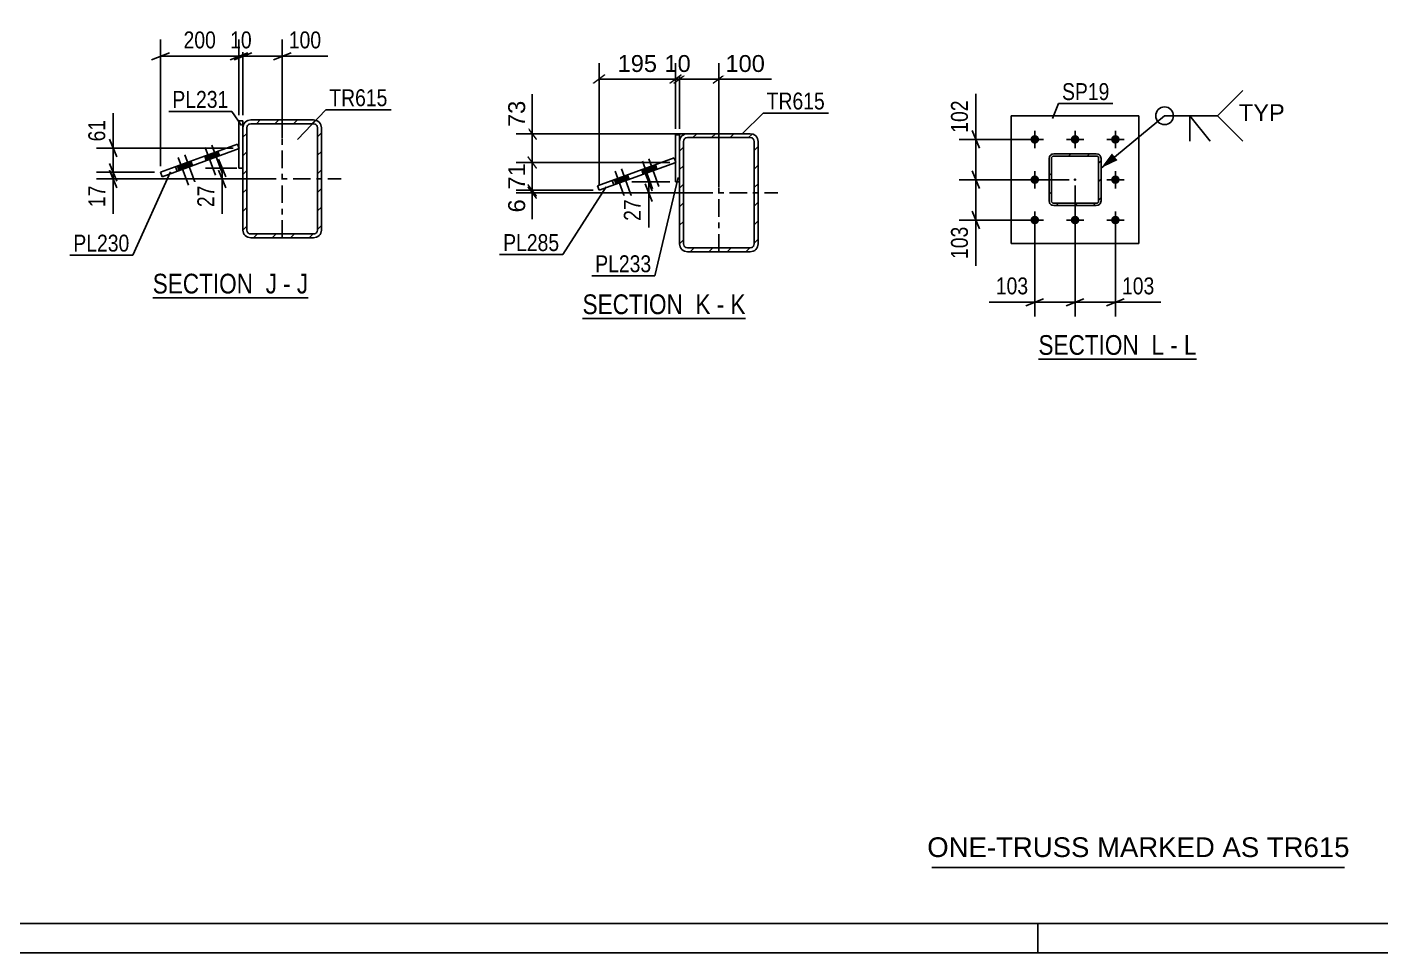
# Model space of a CAD drawing. Header units: millimetres. Extents: x -92 to 749, y -446 to 148.
# Drawn here: x 157.7 to 387.3, y -445.9 to -289 of the extents above; entities that cross this region are included whole.
import ezdxf

# ---------------------------------------------------------------- set-up
doc = ezdxf.new("R2010")
doc.units = ezdxf.units.MM
doc.linetypes.add('DXK_LINE_DOT2', pattern=[3.9198, 1.9599, -1.9599])
doc.linetypes.add('DXK_LINE_DOT3', pattern=[5.9187, 2.979, -0.9799, 0.9799, -0.9799])
doc.styles.add('Arial', font='ARIAL.TTF', dxfattribs={"height": 0.2})
doc.styles.add('Arial Narrow', font='ARIALN.TTF', dxfattribs={"height": 0.2})

# ---------------------------------------------------------------- blocks, each defined once
blk = doc.blocks.new('Unknown-122567614-1163')
at = {"color": 5, "linetype": 'Continuous'}
for p, q in [((-86.86, -440.88), (744.14, -440.88)), ((329.14, -445.88), (329.14, -440.88)), ((-91.86, -445.88), (749.14, -445.88))]:
    blk.add_line(p, q, dxfattribs=at)
blk = doc.blocks.new('Unknown-122567614-12 - 18580')
at = {"color": 6, "linetype": 'Continuous'}
blk.add_line((251.93, -338.36), (279.57, -338.36), dxfattribs=at)
at = {"color": 0, "linetype": 'Continuous'}
blk.add_wipeout([(270.03, -337.61), (270.03, -334.11), (251.93, -334.11), (251.93, -337.61)], dxfattribs=at)
at = {"color": 7, "linetype": 'Continuous', "style": 'Arial Narrow'}
blk.add_text('SECTION ', height=3.34, dxfattribs=at).set_placement((251.93, -337.61))
at = {"color": 0, "linetype": 'Continuous'}
blk.add_wipeout([(273.64, -337.61), (273.64, -334.11), (271.08, -334.11), (271.08, -337.61)], dxfattribs=at)
blk.add_wipeout([(275.97, -337.61), (275.97, -334.11), (274.69, -334.11), (274.69, -337.61)], dxfattribs=at)
at = {"color": 7, "linetype": 'Continuous', "style": 'Arial Narrow'}
for s, p in [('K', (271.08, -337.61)), ('-', (274.69, -337.61))]:
    blk.add_text(s, height=3.34, dxfattribs=at).set_placement(p)
at = {"color": 0, "linetype": 'Continuous'}
blk.add_wipeout([(279.57, -337.61), (279.57, -334.11), (277.02, -334.11), (277.02, -337.61)], dxfattribs=at)
at = {"color": 7, "linetype": 'Continuous', "style": 'Arial Narrow'}
blk.add_text('K', height=3.34, dxfattribs=at).set_placement((277.02, -337.61))
blk = doc.blocks.new('Unknown-122567614-15 - 19032')
at = {"color": 6, "linetype": 'Continuous'}
blk.add_line((179.03, -334.86), (205.4, -334.86), dxfattribs=at)
at = {"color": 0, "linetype": 'Continuous'}
blk.add_wipeout([(197.14, -334.11), (197.14, -330.61), (179.03, -330.61), (179.03, -334.11)], dxfattribs=at)
at = {"color": 7, "linetype": 'Continuous', "style": 'Arial Narrow'}
blk.add_text('SECTION ', height=3.34, dxfattribs=at).set_placement((179.03, -334.11))
at = {"color": 0, "linetype": 'Continuous'}
blk.add_wipeout([(200.1, -334.11), (200.1, -330.61), (198.19, -330.61), (198.19, -334.11)], dxfattribs=at)
at = {"color": 7, "linetype": 'Continuous', "style": 'Arial Narrow'}
blk.add_text('J', height=3.34, dxfattribs=at).set_placement((198.19, -334.11))
at = {"color": 0, "linetype": 'Continuous'}
blk.add_wipeout([(202.43, -334.11), (202.43, -330.61), (201.15, -330.61), (201.15, -334.11)], dxfattribs=at)
at = {"color": 7, "linetype": 'Continuous', "style": 'Arial Narrow'}
blk.add_text('-', height=3.34, dxfattribs=at).set_placement((201.15, -334.11))
at = {"color": 0, "linetype": 'Continuous'}
blk.add_wipeout([(205.4, -334.11), (205.4, -330.61), (203.48, -330.61), (203.48, -334.11)], dxfattribs=at)
at = {"color": 7, "linetype": 'Continuous', "style": 'Arial Narrow'}
blk.add_text('J', height=3.34, dxfattribs=at).set_placement((203.48, -334.11))
blk = doc.blocks.new('Unknown-122567614-21 - 20222')
at = {"color": 6, "linetype": 'Continuous'}
blk.add_line((329.25, -345.26), (356.05, -345.26), dxfattribs=at)
at = {"color": 0, "linetype": 'Continuous'}
blk.add_wipeout([(347.36, -344.51), (347.36, -341.01), (329.25, -341.01), (329.25, -344.51)], dxfattribs=at)
at = {"color": 7, "linetype": 'Continuous', "style": 'Arial Narrow'}
blk.add_text('SECTION ', height=3.34, dxfattribs=at).set_placement((329.25, -344.51))
at = {"color": 0, "linetype": 'Continuous'}
blk.add_wipeout([(350.54, -344.51), (350.54, -341.01), (348.41, -341.01), (348.41, -344.51)], dxfattribs=at)
at = {"color": 7, "linetype": 'Continuous', "style": 'Arial Narrow'}
blk.add_text('L', height=3.34, dxfattribs=at).set_placement((348.41, -344.51))
at = {"color": 0, "linetype": 'Continuous'}
blk.add_wipeout([(352.87, -344.51), (352.87, -341.01), (351.59, -341.01), (351.59, -344.51)], dxfattribs=at)
at = {"color": 7, "linetype": 'Continuous', "style": 'Arial Narrow'}
blk.add_text('-', height=3.34, dxfattribs=at).set_placement((351.59, -344.51))
at = {"color": 0, "linetype": 'Continuous'}
blk.add_wipeout([(356.05, -344.51), (356.05, -341.01), (353.92, -341.01), (353.92, -344.51)], dxfattribs=at)
at = {"color": 7, "linetype": 'Continuous', "style": 'Arial Narrow'}
blk.add_text('L', height=3.34, dxfattribs=at).set_placement((353.92, -344.51))
blk = doc.blocks.new('Part-122567614-18660 - 18580')
at = {"color": 2, "linetype": 'Continuous'}
for p, q in [((268.38, -307.21), (267.71, -307.21)), ((267.71, -307.21), (267.71, -315.21)), ((268.38, -308.36), (268.38, -307.21)), ((267.71, -315.21), (268.38, -315.21))]:
    blk.add_line(p, q, dxfattribs=at)
at = {"color": 7, "linetype": 'DXK_LINE_DOT2'}
blk.add_line((268.38, -315.21), (268.38, -308.36), dxfattribs=at)
blk = doc.blocks.new('Bolt-122567614-18697 - 18580')
at = {"linetype": 'Continuous'}
for points in [[(257.61, -315.58), (258.74, -315.17), (258.46, -314.42), (257.34, -314.83)], [(258.7, -315.19), (259.82, -314.78), (259.55, -314.03), (258.42, -314.44)], [(262.23, -313.9), (263.36, -313.49), (263.09, -312.74), (261.96, -313.15)], [(263.32, -313.51), (264.45, -313.1), (264.18, -312.34), (263.05, -312.75)]]:
    blk.add_hatch(color=1, dxfattribs=at).paths.add_polyline_path(points)
at = {"color": 1, "linetype": 'Continuous'}
for p, q in [((262.07, -311.69), (263.78, -316.39)), ((263.16, -311.3), (264.87, -315.99)), ((257.44, -313.38), (259.15, -318.07)), ((258.42, -314.44), (258.7, -315.19)), ((258.46, -314.42), (258.74, -315.17)), ((258.53, -312.98), (260.24, -317.68)), ((259.55, -314.03), (259.82, -314.78)), ((261.96, -313.15), (262.23, -313.9)), ((263.05, -312.75), (263.32, -313.51)), ((263.09, -312.74), (263.36, -313.49)), ((264.18, -312.34), (264.45, -313.1)), ((257.34, -314.83), (257.61, -315.58))]:
    blk.add_line(p, q, dxfattribs=at)
blk = doc.blocks.new('Part-122567614-18674 - 18580')
at = {"linetype": 'Continuous'}
h = blk.add_hatch(dxfattribs=at)
h.set_pattern_fill('', scale=0.7, style=0, pattern_type=0)
h.set_pattern_definition([(45, (268.3757, -325.695), (-1.57154, 1.57154), [])])
h.paths.add_polyline_path([(268.38, -308.36), (268.38, -325.7), (268.48, -326.21), (268.77, -326.64), (269.2, -326.93), (269.71, -327.03), (280.38, -327.03), (280.89, -326.93), (281.32, -326.64), (281.61, -326.21), (281.71, -325.7), (281.71, -308.36), (281.61, -307.85), (281.32, -307.42), (280.89, -307.13), (280.38, -307.03), (269.71, -307.03), (269.2, -307.13), (268.77, -307.42), (268.48, -307.85)])
h.paths.add_polyline_path([(269.24, -307.89), (269.45, -307.75), (269.71, -307.7), (280.38, -307.7), (280.63, -307.75), (280.85, -307.89), (280.99, -308.11), (281.04, -308.36), (281.04, -325.7), (280.99, -325.95), (280.85, -326.17), (280.63, -326.31), (280.38, -326.36), (269.71, -326.36), (269.45, -326.31), (269.24, -326.17), (269.09, -325.95), (269.04, -325.7), (269.04, -308.36), (269.09, -308.11)])
at = {"color": 2, "linetype": 'Continuous'}
for p, q in [((269.71, -307.03), (269.2, -307.13)), ((269.71, -307.03), (280.38, -307.03)), ((280.89, -307.13), (280.38, -307.03)), ((268.48, -307.85), (268.38, -308.36)), ((268.38, -325.7), (268.38, -308.36)), ((269.04, -308.36), (269.09, -308.11)), ((269.04, -325.7), (269.04, -308.36)), ((269.45, -307.75), (269.71, -307.7)), ((269.71, -307.7), (280.38, -307.7)), ((280.38, -307.7), (280.63, -307.75)), ((280.99, -308.11), (281.04, -308.36)), ((281.04, -325.7), (281.04, -308.36)), ((281.71, -308.36), (281.61, -307.85)), ((281.71, -325.7), (281.71, -308.36)), ((268.38, -325.7), (268.48, -326.21)), ((269.09, -325.95), (269.04, -325.7)), ((281.04, -325.7), (280.99, -325.95)), ((281.61, -326.21), (281.71, -325.7)), ((269.2, -326.93), (269.71, -327.03)), ((269.71, -326.36), (269.45, -326.31)), ((269.71, -326.36), (280.38, -326.36)), ((269.71, -327.03), (280.38, -327.03)), ((280.63, -326.31), (280.38, -326.36)), ((280.38, -327.03), (280.89, -326.93))]:
    blk.add_line(p, q, dxfattribs=at)
at = {"color": 7, "linetype": 'DXK_LINE_DOT3'}
for p, q in [((275.04, -327.03), (275.04, -307.03)), ((265.04, -317.03), (285.04, -317.03))]:
    blk.add_line(p, q, dxfattribs=at)
at = {"color": 2, "linetype": 'Continuous'}
for centre, radius, start, end in [((269.71, -308.36), 1.33, 112.5, 157.5), ((280.38, -308.36), 1.33, 22.5, 67.5), ((269.71, -308.36), 0.667, 112.5, 157.5), ((280.38, -308.36), 0.667, 22.5, 67.5), ((269.71, -325.7), 0.667, 202.5, 247.5), ((280.38, -325.7), 0.667, 292.5, 337.5), ((269.71, -325.7), 1.33, 202.5, 247.5), ((280.38, -325.7), 1.33, 292.5, 337.5)]:
    blk.add_arc(centre, radius, start, end, dxfattribs=at)
blk = doc.blocks.new('Part-122567614-18677 - 18580')
at = {"color": 2, "linetype": 'Continuous'}
for p, q in [((254.45, -315.88), (267.47, -311.15)), ((254.73, -316.63), (267.74, -311.9)), ((267.47, -311.15), (267.74, -311.9)), ((254.45, -315.88), (254.73, -316.63)), ((256.96, -314.97), (257.24, -315.72))]:
    blk.add_line(p, q, dxfattribs=at)
at = {"color": 7, "linetype": 'DXK_LINE_DOT2'}
blk.add_line((264.55, -313.06), (264.28, -312.31), dxfattribs=at)
blk = doc.blocks.new('Part-122567614-19116 - 19032')
at = {"color": 2, "linetype": 'Continuous'}
for p, q in [((194.32, -304.87), (193.65, -304.87)), ((193.65, -304.87), (193.65, -312.87)), ((194.32, -306.03), (194.32, -304.87)), ((193.65, -312.87), (194.32, -312.87))]:
    blk.add_line(p, q, dxfattribs=at)
at = {"color": 7, "linetype": 'DXK_LINE_DOT2'}
blk.add_line((194.32, -312.87), (194.32, -306.03), dxfattribs=at)
blk = doc.blocks.new('Part-122567614-19126 - 19032')
at = {"linetype": 'Continuous'}
h = blk.add_hatch(dxfattribs=at)
h.set_pattern_fill('', scale=0.7, style=0, pattern_type=0)
h.set_pattern_definition([(45, (194.3214, -323.3604), (-1.57154, 1.57154), [])])
h.paths.add_polyline_path([(194.32, -306.03), (194.32, -323.36), (194.42, -323.87), (194.71, -324.3), (195.14, -324.59), (195.65, -324.69), (206.32, -324.69), (206.83, -324.59), (207.26, -324.3), (207.55, -323.87), (207.65, -323.36), (207.65, -306.03), (207.55, -305.52), (207.26, -305.08), (206.83, -304.8), (206.32, -304.69), (195.65, -304.69), (195.14, -304.8), (194.71, -305.08), (194.42, -305.52)])
h.paths.add_polyline_path([(195.18, -305.56), (195.4, -305.41), (195.65, -305.36), (206.32, -305.36), (206.58, -305.41), (206.79, -305.56), (206.94, -305.77), (206.99, -306.03), (206.99, -323.36), (206.94, -323.62), (206.79, -323.83), (206.58, -323.98), (206.32, -324.03), (195.65, -324.03), (195.4, -323.98), (195.18, -323.83), (195.04, -323.62), (194.99, -323.36), (194.99, -306.03), (195.04, -305.77)])
at = {"color": 2, "linetype": 'Continuous'}
for p, q in [((195.65, -304.69), (195.14, -304.8)), ((195.4, -305.41), (195.65, -305.36)), ((195.65, -304.69), (206.32, -304.69)), ((195.65, -305.36), (206.32, -305.36)), ((206.83, -304.8), (206.32, -304.69)), ((206.32, -305.36), (206.58, -305.41)), ((194.42, -305.52), (194.32, -306.03)), ((194.32, -323.36), (194.32, -306.03)), ((194.99, -306.03), (195.04, -305.77)), ((194.99, -323.36), (194.99, -306.03)), ((206.94, -305.77), (206.99, -306.03)), ((206.99, -323.36), (206.99, -306.03)), ((207.65, -306.03), (207.55, -305.52)), ((207.65, -323.36), (207.65, -306.03)), ((194.32, -323.36), (194.42, -323.87)), ((195.04, -323.62), (194.99, -323.36)), ((206.99, -323.36), (206.94, -323.62)), ((207.55, -323.87), (207.65, -323.36)), ((195.14, -324.59), (195.65, -324.69)), ((195.65, -324.03), (195.4, -323.98)), ((195.65, -324.03), (206.32, -324.03)), ((195.65, -324.69), (206.32, -324.69)), ((206.58, -323.98), (206.32, -324.03)), ((206.32, -324.69), (206.83, -324.59))]:
    blk.add_line(p, q, dxfattribs=at)
at = {"color": 7, "linetype": 'DXK_LINE_DOT3'}
for p, q in [((200.99, -324.69), (200.99, -304.69)), ((190.99, -314.69), (210.99, -314.69))]:
    blk.add_line(p, q, dxfattribs=at)
at = {"color": 2, "linetype": 'Continuous'}
for centre, radius, start, end in [((195.65, -306.03), 1.33, 112.5, 157.5), ((206.32, -306.03), 1.33, 22.5, 67.5), ((195.65, -306.03), 0.667, 112.5, 157.5), ((206.32, -306.03), 0.667, 22.5, 67.5), ((195.65, -323.36), 0.667, 202.5, 247.5), ((206.32, -323.36), 0.667, 292.5, 337.5), ((195.65, -323.36), 1.33, 202.5, 247.5), ((206.32, -323.36), 1.33, 292.5, 337.5)]:
    blk.add_arc(centre, radius, start, end, dxfattribs=at)
blk = doc.blocks.new('Part-122567614-19131 - 19032')
at = {"color": 2, "linetype": 'Continuous'}
for p, q in [((180.35, -313.56), (193.41, -308.81)), ((193.69, -309.56), (180.63, -314.32)), ((193.41, -308.81), (193.69, -309.56)), ((190.37, -310.77), (190.1, -310.02)), ((180.63, -314.32), (180.35, -313.56))]:
    blk.add_line(p, q, dxfattribs=at)
at = {"color": 7, "linetype": 'DXK_LINE_DOT2'}
blk.add_line((183.18, -313.39), (182.91, -312.63), dxfattribs=at)
blk = doc.blocks.new('Bolt-122567614-19151 - 19032')
at = {"linetype": 'Continuous'}
for points in [[(184.38, -312.1), (183.25, -312.51), (183.53, -313.26), (184.65, -312.85)], [(185.52, -311.68), (184.39, -312.1), (184.66, -312.85), (185.79, -312.44)], [(188.97, -310.43), (187.84, -310.84), (188.11, -311.59), (189.24, -311.18)], [(190.1, -310.02), (188.98, -310.43), (189.25, -311.18), (190.38, -310.77)]]:
    blk.add_hatch(color=1, dxfattribs=at).paths.add_polyline_path(points)
at = {"color": 1, "linetype": 'Continuous'}
for p, q in [((187.95, -309.38), (189.66, -314.08)), ((189.08, -308.97), (190.79, -313.67)), ((183.36, -311.05), (185.07, -315.75)), ((184.38, -312.1), (184.65, -312.85)), ((184.39, -312.1), (184.66, -312.85)), ((184.5, -310.64), (186.21, -315.34)), ((185.52, -311.68), (185.79, -312.44)), ((187.84, -310.84), (188.11, -311.59)), ((188.97, -310.43), (189.24, -311.18)), ((188.98, -310.43), (189.25, -311.18)), ((190.1, -310.02), (190.38, -310.77)), ((183.25, -312.51), (183.53, -313.26))]:
    blk.add_line(p, q, dxfattribs=at)
blk = doc.blocks.new('Part-122567614-20251 - 20222')
at = {"linetype": 'Continuous'}
h = blk.add_hatch(dxfattribs=at)
h.set_pattern_fill('', scale=0.7, style=0, pattern_type=0)
h.set_pattern_definition([(45, (331.5574, -310.4906), (-1.57154, 1.57154), [])])
h.paths.add_polyline_path([(331.86, -310.43), (331.56, -310.49), (331.3, -310.66), (331.12, -310.92), (331.06, -311.23), (331.06, -318.43), (331.12, -318.74), (331.3, -319), (331.56, -319.17), (331.86, -319.23), (339.06, -319.23), (339.37, -319.17), (339.63, -319), (339.8, -318.74), (339.86, -318.43), (339.86, -311.23), (339.8, -310.92), (339.63, -310.66), (339.37, -310.49), (339.06, -310.43)])
h.paths.add_polyline_path([(339.06, -310.83), (339.22, -310.86), (339.35, -310.95), (339.43, -311.08), (339.46, -311.23), (339.46, -318.43), (339.43, -318.58), (339.35, -318.71), (339.22, -318.8), (339.06, -318.83), (331.86, -318.83), (331.71, -318.8), (331.58, -318.71), (331.49, -318.58), (331.46, -318.43), (331.46, -311.23), (331.49, -311.08), (331.58, -310.95), (331.71, -310.86), (331.86, -310.83)])
blk.add_hatch(color=30, dxfattribs=at).paths.add_polyline_path([(335.46, -314.93, -1), (335.46, -314.73, -1)])
at = {"color": 7, "linetype": 'DXK_LINE_DOT2'}
for p, q in [((331.06, -311.23), (331.12, -310.92)), ((331.06, -318.43), (331.06, -311.23)), ((331.49, -311.08), (331.46, -311.23)), ((331.46, -311.23), (331.46, -318.43)), ((331.58, -310.95), (331.49, -311.08)), ((331.56, -310.49), (331.86, -310.43)), ((331.71, -310.86), (331.58, -310.95)), ((331.86, -310.83), (331.71, -310.86)), ((331.86, -310.43), (339.06, -310.43)), ((331.86, -310.83), (339.06, -310.83)), ((339.06, -310.43), (339.37, -310.49)), ((339.22, -310.86), (339.06, -310.83)), ((339.35, -310.95), (339.22, -310.86)), ((339.43, -311.08), (339.35, -310.95)), ((339.46, -311.23), (339.43, -311.08)), ((339.46, -318.43), (339.46, -311.23)), ((339.8, -310.92), (339.86, -311.23)), ((339.86, -318.43), (339.86, -311.23)), ((331.12, -318.74), (331.06, -318.43)), ((331.46, -318.43), (331.49, -318.58)), ((331.49, -318.58), (331.58, -318.71)), ((331.58, -318.71), (331.71, -318.8)), ((331.71, -318.8), (331.86, -318.83)), ((331.86, -318.83), (339.06, -318.83)), ((339.06, -318.83), (339.22, -318.8)), ((339.22, -318.8), (339.35, -318.71)), ((339.35, -318.71), (339.43, -318.58)), ((339.43, -318.58), (339.46, -318.43)), ((339.86, -318.43), (339.8, -318.74)), ((331.86, -319.23), (331.56, -319.17)), ((331.86, -319.23), (339.06, -319.23)), ((339.37, -319.17), (339.06, -319.23))]:
    blk.add_line(p, q, dxfattribs=at)
at = {"color": 2, "linetype": 'Continuous'}
for p, q in [((331.12, -310.92), (331.06, -311.23)), ((331.06, -318.43), (331.06, -311.23)), ((331.46, -311.23), (331.49, -311.08)), ((331.46, -318.43), (331.46, -311.23)), ((331.49, -311.08), (331.58, -310.95)), ((331.86, -310.43), (331.56, -310.49)), ((331.58, -310.95), (331.71, -310.86)), ((331.71, -310.86), (331.86, -310.83)), ((331.86, -310.43), (339.06, -310.43)), ((331.86, -310.83), (339.06, -310.83)), ((339.37, -310.49), (339.06, -310.43)), ((339.06, -310.83), (339.22, -310.86)), ((339.22, -310.86), (339.35, -310.95)), ((339.35, -310.95), (339.43, -311.08)), ((339.43, -311.08), (339.46, -311.23)), ((339.46, -318.43), (339.46, -311.23)), ((339.86, -311.23), (339.8, -310.92)), ((339.86, -318.43), (339.86, -311.23)), ((331.06, -318.43), (331.12, -318.74)), ((331.49, -318.58), (331.46, -318.43)), ((331.58, -318.71), (331.49, -318.58)), ((331.71, -318.8), (331.58, -318.71)), ((331.86, -318.83), (331.71, -318.8)), ((331.86, -318.83), (339.06, -318.83)), ((339.22, -318.8), (339.06, -318.83)), ((339.35, -318.71), (339.22, -318.8)), ((339.43, -318.58), (339.35, -318.71)), ((339.46, -318.43), (339.43, -318.58)), ((339.8, -318.74), (339.86, -318.43)), ((331.56, -319.17), (331.86, -319.23)), ((331.86, -319.23), (339.06, -319.23)), ((339.06, -319.23), (339.37, -319.17))]:
    blk.add_line(p, q, dxfattribs=at)
at = {"color": 7, "linetype": 'DXK_LINE_DOT3'}
blk.add_line((335.46, -314.83), (335.46, -314.83), dxfattribs=at)
at = {"color": 30, "linetype": 'DXK_LINE_DOT3'}
blk.add_line((335.46, -314.83), (335.46, -314.83), dxfattribs=at)
at = {"color": 30, "linetype": 'Continuous'}
blk.add_circle((335.46, -314.83), 0.1, dxfattribs=at)
at = {"color": 7, "linetype": 'DXK_LINE_DOT2'}
for centre, start, end in [((331.86, -311.23), 112.5, 157.5), ((339.06, -311.23), 22.5, 67.5), ((331.86, -318.43), 202.5, 247.5), ((339.06, -318.43), 292.5, 337.5)]:
    blk.add_arc(centre, 0.8, start, end, dxfattribs=at)
at = {"color": 2, "linetype": 'Continuous'}
for centre, start, end in [((331.86, -311.23), 112.5, 157.5), ((339.06, -311.23), 22.5, 67.5), ((331.86, -318.43), 202.5, 247.5), ((339.06, -318.43), 292.5, 337.5)]:
    blk.add_arc(centre, 0.8, start, end, dxfattribs=at)
blk = doc.blocks.new('Part-122567614-20252 - 20222')
at = {"color": 2, "linetype": 'Continuous'}
for p, q in [((324.63, -325.66), (324.63, -304)), ((324.63, -304), (346.3, -304)), ((346.3, -304), (346.3, -325.66)), ((346.3, -325.66), (324.63, -325.66))]:
    blk.add_line(p, q, dxfattribs=at)
blk = doc.blocks.new('Bolt-122567614-20326 - 20222')
at = {"linetype": 'Continuous'}
for points in [[(328.63, -307.26, -1), (328.63, -308.73, -1)], [(335.46, -307.26, -1), (335.46, -308.73, -1)], [(342.3, -307.26, -1), (342.3, -308.73, -1)], [(328.63, -314.1, -1), (328.63, -315.56, -1)], [(342.3, -314.1, -1), (342.3, -315.56, -1)], [(328.63, -320.93, -1), (328.63, -322.4, -1)], [(335.46, -320.93, -1), (335.46, -322.4, -1)], [(342.3, -320.93, -1), (342.3, -322.4, -1)]]:
    blk.add_hatch(color=1, dxfattribs=at).paths.add_polyline_path(points)
at = {"color": 1, "linetype": 'Continuous'}
for p, q in [((328.63, -309.46), (328.63, -306.53)), ((335.46, -309.46), (335.46, -306.53)), ((342.3, -309.46), (342.3, -306.53)), ((327.16, -308), (330.1, -308)), ((334, -308), (336.93, -308)), ((340.83, -308), (343.76, -308)), ((328.63, -316.3), (328.63, -313.36)), ((342.3, -316.3), (342.3, -313.36)), ((327.16, -314.83), (330.1, -314.83)), ((340.83, -314.83), (343.76, -314.83)), ((328.63, -323.13), (328.63, -320.2)), ((335.46, -323.13), (335.46, -320.2)), ((342.3, -323.13), (342.3, -320.2)), ((327.16, -321.66), (330.1, -321.66)), ((334, -321.66), (336.93, -321.66)), ((340.83, -321.66), (343.76, -321.66))]:
    blk.add_line(p, q, dxfattribs=at)
blk = doc.blocks.new('StraightDimension-122567614-18851 - 18580')
at = {"linetype": 'Continuous'}
for points in [[(244.21, -312.81), (244.06, -313.01), (242.56, -311.01), (242.71, -310.81)], [(242.56, -315.73), (242.71, -315.53), (244.21, -317.53), (244.06, -317.73)]]:
    blk.add_hatch(color=7, dxfattribs=at).paths.add_polyline_path(points)
at = {"color": 7, "linetype": 'Continuous'}
for p, q in [((266.71, -311.91), (240.69, -311.91)), ((243.39, -316.63), (243.39, -311.91)), ((253.73, -316.63), (240.69, -316.63))]:
    blk.add_line(p, q, dxfattribs=at)
at = {"color": 0}
blk.add_wipeout([(242.79, -311.45), (238.59, -311.45), (238.59, -317.1), (242.79, -317.1)], dxfattribs=at)
at = {"color": 3, "style": 'Arial'}
blk.add_text('71', height=2.865, rotation=90.0002, dxfattribs=at).set_placement((242.19, -316.5))
blk = doc.blocks.new('StraightDimension-122567614-18850 - 18580')
at = {"linetype": 'Continuous'}
for points in [[(244.21, -307.93), (244.06, -308.13), (242.56, -306.13), (242.71, -305.93)], [(242.56, -311.01), (242.71, -310.81), (244.21, -312.81), (244.06, -313.01)]]:
    blk.add_hatch(color=7, dxfattribs=at).paths.add_polyline_path(points)
at = {"color": 7, "linetype": 'Continuous'}
for p, q in [((274.04, -307.03), (240.69, -307.03)), ((243.39, -311.91), (243.39, -307.03)), ((266.71, -311.91), (240.69, -311.91))]:
    blk.add_line(p, q, dxfattribs=at)
at = {"color": 0}
blk.add_wipeout([(242.79, -300.86), (238.59, -300.86), (238.59, -306.5), (242.79, -306.5)], dxfattribs=at)
at = {"color": 7, "linetype": 'Continuous'}
blk.add_line((243.39, -307.03), (243.39, -300.33), dxfattribs=at)
blk.add_line((243.39, -307.03), (243.39, -300.33), dxfattribs=at)
at = {"color": 3, "style": 'Arial'}
blk.add_text('73', height=2.865, rotation=90.0002, dxfattribs=at).set_placement((242.19, -305.9))
blk = doc.blocks.new('StraightDimension-122567614-18852 - 18580')
at = {"linetype": 'Continuous'}
for points in [[(244.21, -317.53), (244.06, -317.73), (242.56, -315.73), (242.71, -315.53)], [(242.56, -316.13), (242.71, -315.93), (244.21, -317.93), (244.06, -318.13)]]:
    blk.add_hatch(color=7, dxfattribs=at).paths.add_polyline_path(points)
at = {"color": 7, "linetype": 'Continuous'}
for p, q in [((253.73, -316.63), (240.69, -316.63)), ((243.39, -317.03), (243.39, -316.63)), ((267.38, -317.03), (240.69, -317.03))]:
    blk.add_line(p, q, dxfattribs=at)
at = {"color": 0}
blk.add_wipeout([(242.79, -317.55), (238.59, -317.55), (238.59, -320.98), (242.79, -320.98)], dxfattribs=at)
at = {"color": 7, "linetype": 'Continuous'}
blk.add_line((243.39, -317.03), (243.39, -321.5), dxfattribs=at)
blk.add_line((243.39, -317.03), (243.39, -321.5), dxfattribs=at)
at = {"color": 3, "style": 'Arial'}
blk.add_text('6', height=2.87, rotation=90.0002, dxfattribs=at).set_placement((242.19, -320.38))
blk = doc.blocks.new('StraightDimension-122567614-18919 - 18580')
at = {"linetype": 'Continuous'}
for points in [[(269.28, -296.94), (269.48, -297.09), (267.48, -298.59), (267.28, -298.44)], [(274.14, -298.59), (273.94, -298.44), (275.94, -296.94), (276.14, -297.09)]]:
    blk.add_hatch(color=7, dxfattribs=at).paths.add_polyline_path(points)
at = {"color": 7, "linetype": 'Continuous'}
for p, q in [((268.38, -306.21), (268.38, -295.07)), ((275.04, -316.03), (275.04, -295.07)), ((268.38, -297.77), (275.04, -297.77))]:
    blk.add_line(p, q, dxfattribs=at)
at = {"color": 0}
blk.add_wipeout([(283.44, -297.17), (283.44, -292.97), (275.57, -292.97), (275.57, -297.17)], dxfattribs=at)
at = {"color": 7, "linetype": 'Continuous'}
blk.add_line((275.04, -297.77), (283.96, -297.77), dxfattribs=at)
blk.add_line((275.04, -297.77), (283.96, -297.77), dxfattribs=at)
at = {"color": 3, "style": 'Arial'}
blk.add_text('100', height=2.865, dxfattribs=at).set_placement((276.17, -296.57))
blk = doc.blocks.new('StraightDimension-122567614-18920 - 18580')
at = {"linetype": 'Continuous'}
for points in [[(268.61, -296.94), (268.81, -297.09), (266.81, -298.59), (266.61, -298.44)], [(267.48, -298.59), (267.28, -298.44), (269.28, -296.94), (269.48, -297.09)]]:
    blk.add_hatch(color=7, dxfattribs=at).paths.add_polyline_path(points)
at = {"color": 7, "linetype": 'Continuous'}
for p, q in [((267.71, -306.21), (267.71, -295.07)), ((268.38, -306.21), (268.38, -295.07)), ((267.71, -297.77), (268.38, -297.77))]:
    blk.add_line(p, q, dxfattribs=at)
at = {"color": 0}
blk.add_wipeout([(270.87, -297.17), (270.87, -292.97), (265.22, -292.97), (265.22, -297.17)], dxfattribs=at)
at = {"color": 3, "style": 'Arial'}
blk.add_text('10', height=2.865, dxfattribs=at).set_placement((265.82, -296.57))
blk = doc.blocks.new('StraightDimension-122567614-18921 - 18580')
at = {"linetype": 'Continuous'}
for points in [[(253.83, -298.59), (253.63, -298.44), (255.63, -296.94), (255.83, -297.09)], [(268.61, -296.94), (268.81, -297.09), (266.81, -298.59), (266.61, -298.44)]]:
    blk.add_hatch(color=7, dxfattribs=at).paths.add_polyline_path(points)
at = {"color": 7, "linetype": 'Continuous'}
for p, q in [((254.73, -315.63), (254.73, -295.07)), ((267.71, -306.21), (267.71, -295.07)), ((254.73, -297.77), (267.71, -297.77))]:
    blk.add_line(p, q, dxfattribs=at)
at = {"color": 0}
blk.add_wipeout([(265.15, -297.17), (265.15, -292.97), (257.28, -292.97), (257.28, -297.17)], dxfattribs=at)
at = {"color": 3, "style": 'Arial'}
blk.add_text('195', height=2.865, dxfattribs=at).set_placement((257.88, -296.57))
blk = doc.blocks.new('StraightDimension-122567614-20433 - 18580')
at = {"color": 7, "linetype": 'Continuous'}
for p, q in [((262.55, -313.71), (263.75, -316.71)), ((266.71, -315.21), (260.3, -315.21)), ((263.75, -318.53), (262.55, -315.53)), ((263.15, -317.03), (263.15, -315.21)), ((274.04, -317.03), (260.3, -317.03))]:
    blk.add_line(p, q, dxfattribs=at)
at = {"color": 0}
blk.add_wipeout([(262.4, -317.55), (258.2, -317.55), (258.2, -322.41), (262.4, -322.41)], dxfattribs=at)
at = {"color": 7, "linetype": 'Continuous'}
blk.add_line((263.15, -317.03), (263.15, -322.93), dxfattribs=at)
blk.add_line((263.15, -317.03), (263.15, -322.93), dxfattribs=at)
at = {"color": 3, "style": 'Arial Narrow'}
blk.add_text('27', height=2.863, rotation=90.0002, dxfattribs=at).set_placement((261.8, -321.81))
blk = doc.blocks.new('StraightDimension-122567614-19167 - 19032')
at = {"color": 7, "linetype": 'Continuous'}
for p, q in [((192.65, -309.47), (169.47, -309.47)), ((171.72, -307.97), (172.92, -310.97)), ((172.32, -313.56), (172.32, -309.47)), ((172.92, -315.06), (171.72, -312.06)), ((179.35, -313.56), (169.47, -313.56))]:
    blk.add_line(p, q, dxfattribs=at)
at = {"color": 0}
blk.add_wipeout([(171.57, -304.09), (167.37, -304.09), (167.37, -308.94), (171.57, -308.94)], dxfattribs=at)
at = {"color": 7, "linetype": 'Continuous'}
blk.add_line((172.32, -309.47), (172.32, -303.56), dxfattribs=at)
blk.add_line((172.32, -309.47), (172.32, -303.56), dxfattribs=at)
at = {"color": 3, "style": 'Arial Narrow'}
blk.add_text('61', height=2.863, rotation=90.0002, dxfattribs=at).set_placement((170.97, -308.34))
blk = doc.blocks.new('StraightDimension-122567614-19168 - 19032')
at = {"color": 7, "linetype": 'Continuous'}
for p, q in [((171.72, -312.06), (172.92, -315.06)), ((179.35, -313.56), (169.47, -313.56)), ((172.92, -316.19), (171.72, -313.19)), ((172.32, -314.69), (172.32, -313.56)), ((193.32, -314.69), (169.47, -314.69))]:
    blk.add_line(p, q, dxfattribs=at)
at = {"color": 0}
blk.add_wipeout([(171.57, -315.22), (167.37, -315.22), (167.37, -320.07), (171.57, -320.07)], dxfattribs=at)
at = {"color": 7, "linetype": 'Continuous'}
blk.add_line((172.32, -314.69), (172.32, -320.6), dxfattribs=at)
blk.add_line((172.32, -314.69), (172.32, -320.6), dxfattribs=at)
at = {"color": 3, "style": 'Arial Narrow'}
blk.add_text('17', height=2.863, rotation=90.0002, dxfattribs=at).set_placement((170.97, -319.47))
blk = doc.blocks.new('StraightDimension-122567614-19767 - 19032')
at = {"color": 7, "linetype": 'Continuous'}
for p, q in [((194.32, -303.87), (194.32, -291.07)), ((200.99, -307.81), (200.99, -291.07)), ((192.82, -294.52), (195.82, -293.32)), ((202.49, -293.32), (199.49, -294.52)), ((194.32, -293.92), (200.99, -293.92))]:
    blk.add_line(p, q, dxfattribs=at)
at = {"color": 0}
blk.add_wipeout([(208.2, -293.17), (208.2, -288.97), (201.51, -288.97), (201.51, -293.17)], dxfattribs=at)
at = {"color": 7, "linetype": 'Continuous'}
blk.add_line((200.99, -293.92), (208.72, -293.92), dxfattribs=at)
blk.add_line((200.99, -293.92), (208.72, -293.92), dxfattribs=at)
at = {"color": 3, "style": 'Arial Narrow'}
blk.add_text('100', height=2.863, dxfattribs=at).set_placement((202.11, -292.57))
blk = doc.blocks.new('StraightDimension-122567614-19768 - 19032')
at = {"color": 7, "linetype": 'Continuous'}
for p, q in [((193.65, -303.87), (193.65, -291.07)), ((194.32, -303.87), (194.32, -291.07)), ((192.15, -294.52), (195.15, -293.32)), ((195.82, -293.32), (192.82, -294.52)), ((193.65, -293.92), (194.32, -293.92))]:
    blk.add_line(p, q, dxfattribs=at)
at = {"color": 0}
blk.add_wipeout([(196.42, -293.17), (196.42, -288.97), (191.56, -288.97), (191.56, -293.17)], dxfattribs=at)
at = {"color": 3, "style": 'Arial Narrow'}
blk.add_text('10', height=2.863, dxfattribs=at).set_placement((192.16, -292.57))
blk = doc.blocks.new('StraightDimension-122567614-19769 - 19032')
at = {"color": 7, "linetype": 'Continuous'}
for p, q in [((180.35, -312.56), (180.35, -291.07)), ((193.65, -303.87), (193.65, -291.07)), ((181.85, -293.32), (178.85, -294.52)), ((192.15, -294.52), (195.15, -293.32)), ((180.35, -293.92), (193.65, -293.92))]:
    blk.add_line(p, q, dxfattribs=at)
at = {"color": 0}
blk.add_wipeout([(190.35, -293.17), (190.35, -288.97), (183.66, -288.97), (183.66, -293.17)], dxfattribs=at)
at = {"color": 3, "style": 'Arial Narrow'}
blk.add_text('200', height=2.863, dxfattribs=at).set_placement((184.26, -292.57))
blk = doc.blocks.new('StraightDimension-122567614-20402 - 19032')
at = {"color": 7, "linetype": 'Continuous'}
for p, q in [((190.21, -311.37), (191.41, -314.37)), ((193.32, -312.87), (187.96, -312.87)), ((191.41, -316.19), (190.21, -313.19)), ((190.81, -314.69), (190.81, -312.87)), ((199.99, -314.69), (187.96, -314.69))]:
    blk.add_line(p, q, dxfattribs=at)
at = {"color": 0}
blk.add_wipeout([(190.06, -315.22), (185.86, -315.22), (185.86, -320.07), (190.06, -320.07)], dxfattribs=at)
at = {"color": 7, "linetype": 'Continuous'}
blk.add_line((190.81, -314.69), (190.81, -320.6), dxfattribs=at)
blk.add_line((190.81, -314.69), (190.81, -320.6), dxfattribs=at)
at = {"color": 3, "style": 'Arial Narrow'}
blk.add_text('27', height=2.863, rotation=90.0002, dxfattribs=at).set_placement((189.46, -319.47))
blk = doc.blocks.new('StraightDimension-122567614-20482 - 20222')
at = {"color": 7, "linetype": 'Continuous'}
for p, q in [((318.03, -313.33), (319.23, -316.33)), ((334.46, -314.83), (315.78, -314.83)), ((318.63, -321.66), (318.63, -314.83)), ((319.23, -323.16), (318.03, -320.16)), ((327.63, -321.66), (315.78, -321.66))]:
    blk.add_line(p, q, dxfattribs=at)
at = {"color": 0}
blk.add_wipeout([(317.88, -322.19), (313.68, -322.19), (313.68, -328.87), (317.88, -328.87)], dxfattribs=at)
at = {"color": 7, "linetype": 'Continuous'}
blk.add_line((318.63, -321.66), (318.63, -329.4), dxfattribs=at)
blk.add_line((318.63, -321.66), (318.63, -329.4), dxfattribs=at)
at = {"color": 3, "style": 'Arial Narrow'}
blk.add_text('103', height=2.863, rotation=90.0002, dxfattribs=at).set_placement((317.28, -328.27))
blk = doc.blocks.new('StraightDimension-122567614-20481 - 20222')
at = {"color": 7, "linetype": 'Continuous'}
for p, q in [((318.03, -306.5), (319.23, -309.5)), ((327.63, -308), (315.78, -308)), ((318.63, -314.83), (318.63, -308)), ((319.23, -316.33), (318.03, -313.33)), ((334.46, -314.83), (315.78, -314.83))]:
    blk.add_line(p, q, dxfattribs=at)
at = {"color": 0}
blk.add_wipeout([(317.88, -300.79), (313.68, -300.79), (313.68, -307.47), (317.88, -307.47)], dxfattribs=at)
at = {"color": 7, "linetype": 'Continuous'}
blk.add_line((318.63, -308), (318.63, -300.26), dxfattribs=at)
blk.add_line((318.63, -308), (318.63, -300.26), dxfattribs=at)
at = {"color": 3, "style": 'Arial Narrow'}
blk.add_text('102', height=2.863, rotation=90.0002, dxfattribs=at).set_placement((317.28, -306.87))
blk = doc.blocks.new('StraightDimension-122567614-20510 - 20222')
at = {"color": 7, "linetype": 'Continuous'}
for p, q in [((335.46, -315.83), (335.46, -338.01)), ((342.3, -322.66), (342.3, -338.01)), ((333.96, -336.21), (336.96, -335.01)), ((343.8, -335.01), (340.8, -336.21)), ((335.46, -335.61), (342.3, -335.61))]:
    blk.add_line(p, q, dxfattribs=at)
at = {"color": 0}
blk.add_wipeout([(349.51, -334.86), (349.51, -330.66), (342.82, -330.66), (342.82, -334.86)], dxfattribs=at)
at = {"color": 7, "linetype": 'Continuous'}
blk.add_line((342.3, -335.61), (350.03, -335.61), dxfattribs=at)
blk.add_line((342.3, -335.61), (350.03, -335.61), dxfattribs=at)
at = {"color": 3, "style": 'Arial Narrow'}
blk.add_text('103', height=2.863, dxfattribs=at).set_placement((343.42, -334.26))
blk = doc.blocks.new('StraightDimension-122567614-20511 - 20222')
at = {"color": 7, "linetype": 'Continuous'}
for p, q in [((335.46, -315.83), (335.46, -338.01)), ((328.63, -322.66), (328.63, -338.01)), ((327.13, -336.21), (330.13, -335.01)), ((336.96, -335.01), (333.96, -336.21)), ((328.63, -335.61), (335.46, -335.61))]:
    blk.add_line(p, q, dxfattribs=at)
at = {"color": 0}
blk.add_wipeout([(328.11, -334.86), (328.11, -330.66), (321.42, -330.66), (321.42, -334.86)], dxfattribs=at)
at = {"color": 7, "linetype": 'Continuous'}
blk.add_line((328.63, -335.61), (320.9, -335.61), dxfattribs=at)
blk.add_line((328.63, -335.61), (320.9, -335.61), dxfattribs=at)
at = {"color": 3, "style": 'Arial Narrow'}
blk.add_text('103', height=2.863, dxfattribs=at).set_placement((322.02, -334.26))
blk = doc.blocks.new('Unknown-122567614-20809')
at = {"color": 7, "linetype": 'Continuous'}
blk.add_line((311.14, -431.38), (381.14, -431.38), dxfattribs=at)
at = {"color": 7, "style": 'Arial'}
blk.add_text('ONE-TRUSS MARKED AS TR615', height=3.3428, dxfattribs=at).set_placement((310.39, -429.63))
blk = doc.blocks.new('Mark-122567614-18837 - 18580')
at = {"color": 0}
blk.add_wipeout([(293.02, -302.93), (293.02, -299.93), (283.16, -299.93), (283.16, -302.93)], dxfattribs=at)
blk.add_wipeout([(293.02, -302.93), (293.02, -299.93), (283.16, -299.93), (283.16, -302.93)], dxfattribs=at)
at = {"color": 30, "linetype": 'Continuous'}
for p, q in [((279.02, -307.06), (282.56, -303.53)), ((282.56, -303.53), (293.62, -303.53))]:
    blk.add_line(p, q, dxfattribs=at)
at = {"color": 3, "style": 'Arial Narrow'}
blk.add_text('TR615', height=2.863, dxfattribs=at).set_placement((283.16, -302.93))
blk = doc.blocks.new('Mark-122567614-18834 - 18580')
at = {"color": 0}
blk.add_wipeout([(263.59, -330.51), (263.59, -327.51), (254.08, -327.51), (254.08, -330.51)], dxfattribs=at)
blk.add_wipeout([(263.59, -330.51), (263.59, -327.51), (254.08, -327.51), (254.08, -330.51)], dxfattribs=at)
at = {"color": 30, "linetype": 'Continuous'}
for p in [(268.14, -314.47), (253.48, -331.11)]:
    blk.add_line(p, (264.19, -331.11), dxfattribs=at)
at = {"color": 3, "style": 'Arial Narrow'}
blk.add_text('PL233', height=2.863, dxfattribs=at).set_placement((254.08, -330.51))
blk = doc.blocks.new('Mark-122567614-18840 - 18580')
at = {"color": 0}
blk.add_wipeout([(247.98, -326.92), (247.98, -323.92), (238.47, -323.92), (238.47, -326.92)], dxfattribs=at)
blk.add_wipeout([(247.98, -326.92), (247.98, -323.92), (238.47, -323.92), (238.47, -326.92)], dxfattribs=at)
at = {"color": 30, "linetype": 'Continuous'}
for p in [(255.92, -316.01), (237.87, -327.52)]:
    blk.add_line(p, (248.58, -327.52), dxfattribs=at)
at = {"color": 3, "style": 'Arial Narrow'}
blk.add_text('PL285', height=2.863, dxfattribs=at).set_placement((238.47, -326.92))
blk = doc.blocks.new('Mark-122567614-19450 - 19032')
at = {"color": 0}
blk.add_wipeout([(218.85, -302.37), (218.85, -299.37), (208.98, -299.37), (208.98, -302.37)], dxfattribs=at)
blk.add_wipeout([(218.85, -302.37), (218.85, -299.37), (208.98, -299.37), (208.98, -302.37)], dxfattribs=at)
at = {"color": 30, "linetype": 'Continuous'}
for p, q in [((203.6, -307.99), (208.38, -302.97)), ((208.38, -302.97), (219.45, -302.97))]:
    blk.add_line(p, q, dxfattribs=at)
at = {"color": 3, "style": 'Arial Narrow'}
blk.add_text('TR615', height=2.863, dxfattribs=at).set_placement((208.98, -302.37))
blk = doc.blocks.new('Mark-122567614-19453 - 19032')
at = {"color": 0}
blk.add_wipeout([(175.08, -327.01), (175.08, -324.01), (165.57, -324.01), (165.57, -327.01)], dxfattribs=at)
blk.add_wipeout([(175.08, -327.01), (175.08, -324.01), (165.57, -324.01), (165.57, -327.01)], dxfattribs=at)
at = {"color": 30, "linetype": 'Continuous'}
for p in [(182.04, -313.47), (164.97, -327.61)]:
    blk.add_line(p, (175.68, -327.61), dxfattribs=at)
at = {"color": 3, "style": 'Arial Narrow'}
blk.add_text('PL230', height=2.863, dxfattribs=at).set_placement((165.57, -327.01))
blk = doc.blocks.new('Mark-122567614-19447 - 19032')
at = {"color": 0}
blk.add_wipeout([(191.87, -302.65), (191.87, -299.65), (182.36, -299.65), (182.36, -302.65)], dxfattribs=at)
blk.add_wipeout([(191.87, -302.65), (191.87, -299.65), (182.36, -299.65), (182.36, -302.65)], dxfattribs=at)
at = {"color": 30, "linetype": 'Continuous'}
for p in [(181.76, -303.25), (194.07, -305.67)]:
    blk.add_line(p, (192.47, -303.25), dxfattribs=at)
at = {"color": 3, "style": 'Arial Narrow'}
blk.add_text('PL231', height=2.863, dxfattribs=at).set_placement((182.36, -302.65))
blk = doc.blocks.new('Mark-122567614-20529 - 20222')
at = {"color": 0}
blk.add_wipeout([(341.29, -301.33), (341.29, -298.33), (333.25, -298.33), (333.25, -301.33)], dxfattribs=at)
blk.add_wipeout([(341.29, -301.33), (341.29, -298.33), (333.25, -298.33), (333.25, -301.33)], dxfattribs=at)
at = {"color": 30, "linetype": 'Continuous'}
for p, q in [((331.66, -304.45), (332.65, -301.93)), ((332.65, -301.93), (341.89, -301.93))]:
    blk.add_line(p, q, dxfattribs=at)
at = {"color": 3, "style": 'Arial Narrow'}
blk.add_text('SP19', height=2.863, dxfattribs=at).set_placement((333.25, -301.33))
blk = doc.blocks.new('WeldMark-122567614-20551 - 20222')
at = {"linetype": 'Continuous'}
blk.add_hatch(color=30, dxfattribs=at).paths.add_polyline_path([(342.66, -311.53), (339.86, -312.86), (341.71, -310.37)])
at = {"color": 30, "linetype": 'Continuous'}
for p, q in [((339.86, -312.86), (350.64, -304)), ((350.64, -304), (359.64, -304))]:
    blk.add_line(p, q, dxfattribs=at)
at = {"color": 3, "linetype": 'Continuous'}
for q in [(358.36, -308.29), (354.93, -308.29)]:
    blk.add_line((354.93, -304), q, dxfattribs=at)
for start, end in [(90, 270), (270, 90)]:
    blk.add_arc((350.64, -304), 1.5, start, end, dxfattribs=at)
at = {"color": 0, "linetype": 'Continuous'}
blk.add_wipeout([(371.02, -304.9), (371.02, -301.9), (363.24, -301.9), (363.24, -304.9)], dxfattribs=at)
blk.add_wipeout([(371.02, -304.9), (371.02, -301.9), (363.24, -301.9), (363.24, -304.9)], dxfattribs=at)
at = {"color": 3, "linetype": 'Continuous'}
for q in [(363.93, -299.72), (363.93, -308.29)]:
    blk.add_line((359.64, -304), q, dxfattribs=at)
at = {"color": 3, "linetype": 'Continuous', "style": 'Arial'}
blk.add_text('TYP', height=2.865, dxfattribs=at).set_placement((363.24, -304.9))

msp = doc.modelspace()

# ---------------------------------------------------------------- block references
for name in ['Unknown-122567614-1163', 'Part-122567614-19126 - 19032', 'Part-122567614-19116 - 19032', 'Part-122567614-20252 - 20222', 'Part-122567614-18674 - 18580', 'Part-122567614-18660 - 18580', 'Bolt-122567614-20326 - 20222', 'Part-122567614-19131 - 19032', 'Bolt-122567614-19151 - 19032', 'Part-122567614-18677 - 18580', 'Bolt-122567614-18697 - 18580', 'Part-122567614-20251 - 20222', 'Unknown-122567614-20809']:
    msp.add_blockref(name, (0, 0))

# ---------------------------------------------------------------- next in the draw order: block references
for name in ['StraightDimension-122567614-19167 - 19032', 'StraightDimension-122567614-18851 - 18580', 'StraightDimension-122567614-20482 - 20222', 'Unknown-122567614-15 - 19032', 'Unknown-122567614-12 - 18580', 'Unknown-122567614-21 - 20222']:
    msp.add_blockref(name, (0, 0))

# ---------------------------------------------------------------- next in the draw order: block references
for name in ['StraightDimension-122567614-19767 - 19032', 'StraightDimension-122567614-18850 - 18580', 'StraightDimension-122567614-20481 - 20222', 'StraightDimension-122567614-19168 - 19032', 'StraightDimension-122567614-18852 - 18580']:
    msp.add_blockref(name, (0, 0))

# ---------------------------------------------------------------- next in the draw order: block references
for name in ['StraightDimension-122567614-19768 - 19032', 'StraightDimension-122567614-18919 - 18580', 'Mark-122567614-20529 - 20222', 'Mark-122567614-19450 - 19032', 'StraightDimension-122567614-20510 - 20222']:
    msp.add_blockref(name, (0, 0))

# ---------------------------------------------------------------- next in the draw order: block references
for name in ['StraightDimension-122567614-19769 - 19032', 'StraightDimension-122567614-18920 - 18580', 'Mark-122567614-18837 - 18580', 'WeldMark-122567614-20551 - 20222', 'StraightDimension-122567614-20511 - 20222']:
    msp.add_blockref(name, (0, 0))

# ---------------------------------------------------------------- next in the draw order: block references
for name in ['StraightDimension-122567614-18921 - 18580', 'Mark-122567614-19447 - 19032', 'StraightDimension-122567614-20402 - 19032', 'Mark-122567614-19453 - 19032']:
    msp.add_blockref(name, (0, 0))

# ---------------------------------------------------------------- next in the draw order: block references
msp.add_blockref('StraightDimension-122567614-20433 - 18580', (0, 0))

# ---------------------------------------------------------------- next in the draw order: block references
msp.add_blockref('Mark-122567614-18834 - 18580', (0, 0))

# ---------------------------------------------------------------- next in the draw order: block references
msp.add_blockref('Mark-122567614-18840 - 18580', (0, 0))

doc.saveas('drawing.dxf')
